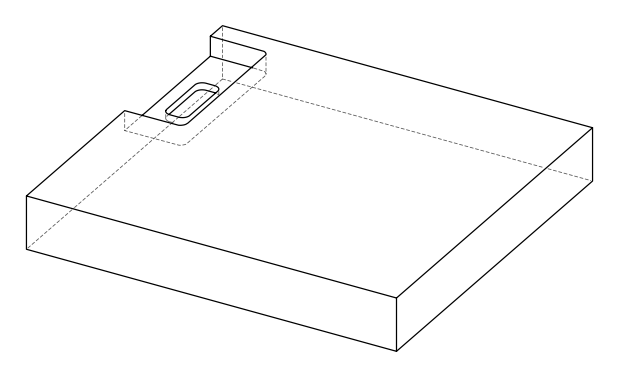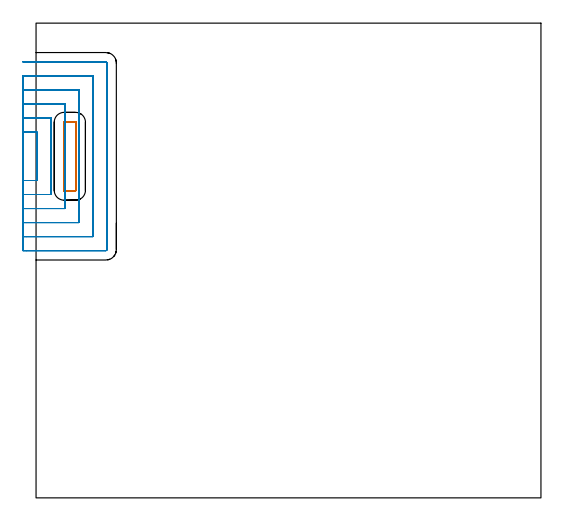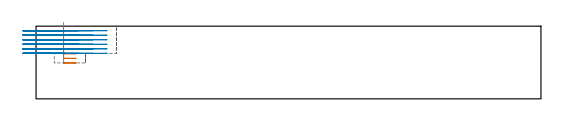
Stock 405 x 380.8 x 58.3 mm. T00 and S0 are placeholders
(PLAN: 2 operations, 0 tool changes, 27.4 min)
(1 MILL_RECTANGULAR_POCKET | POCKET_RECTANGULAR_STRAIGHT | UGT0201_133 | Follow Part, ap 3.75, ae 75% | 2.95 min | 50362 mm3)
(2 MILL_SLOT | SLOT_PARTIAL_RECTANGULAR | UGT0201_133 | Follow Part, ap 3.75, ae 75% | 24.47 min | 195749 mm3)
(TOOL UGT0201_133 | Carbide End Mill 15.0 | D15 FL30 Z4)
(OP 1 MILL_RECTANGULAR_POCKET)
G17 G21 G94 G90
T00 M6
G54
G17 G0 G90 X22.1 Y298.958 S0 M3
G43 Z68.3 H0
Z61.3
G94 G1 Y274. Z54.612 F250.
Y246.7 F500.
G3 X22.5 Y246.3 R0.4
G1 X31.7
G3 X32.1 Y246.7 R0.4
G1 Y301.3
G3 X31.7 Y301.7 R0.4
G1 X22.5
G3 X22.1 Y301.3 R0.4
G1 Y274.
Y273.
G0 Y298.958 Z57.612
G1 Y274. Z50.925 F250.
Y246.7 F500.
G3 X22.5 Y246.3 R0.4
G1 X31.7
G3 X32.1 Y246.7 R0.4
G1 Y301.3
G3 X31.7 Y301.7 R0.4
G1 X22.5
G3 X22.1 Y301.3 R0.4
G1 Y274.
Y273.
G0 Y298.958 Z53.925
G1 Y274. Z47.237 F250.
Y246.7 F500.
G3 X22.5 Y246.3 R0.4
G1 X31.7
G3 X32.1 Y246.7 R0.4
G1 Y301.3
G3 X31.7 Y301.7 R0.4
G1 X22.5
G3 X22.1 Y301.3 R0.4
G1 Y274.
Y273.
G0 Y298.958 Z50.237
G1 Y274. Z43.55 F250.
Y246.7 F500.
G3 X22.5 Y246.3 R0.4
G1 X31.7
G3 X32.1 Y246.7 R0.4
G1 Y301.3
G3 X31.7 Y301.7 R0.4
G1 X22.5
G3 X22.1 Y301.3 R0.4
G1 Y274.
Y273.
G0 Y298.958 Z46.55
G1 Y274. Z39.862 F250.
Y246.7 F500.
G3 X22.5 Y246.3 R0.4
G1 X31.7
G3 X32.1 Y246.7 R0.4
G1 Y301.3
G3 X31.7 Y301.7 R0.4
G1 X22.5
G3 X22.1 Y301.3 R0.4
G1 Y274.
Y273.
G0 Y298.958 Z42.862
G1 Y274. Z36.175 F250.
Y246.7 F500.
G3 X22.5 Y246.3 R0.4
G1 X31.7
G3 X32.1 Y246.7 R0.4
G1 Y301.3
G3 X31.7 Y301.7 R0.4
G1 X22.5
G3 X22.1 Y301.3 R0.4
G1 Y274.
Y273.
G0 Y298.958 Z39.175
G1 Y274. Z32.487 F250.
Y246.7 F500.
G3 X22.5 Y246.3 R0.4
G1 X31.7
G3 X32.1 Y246.7 R0.4
G1 Y301.3
G3 X31.7 Y301.7 R0.4
G1 X22.5
G3 X22.1 Y301.3 R0.4
G1 Y274.
Y273.
G0 Y298.958 Z35.487
G1 Y274. Z28.8 F250.
Y246.7 F500.
G3 X22.5 Y246.3 R0.4
G1 X31.7
G3 X32.1 Y246.7 R0.4
G1 Y301.3
G3 X31.7 Y301.7 R0.4
G1 X22.5
G3 X22.1 Y301.3 R0.4
G1 Y274.
Y273.
G0 Z68.3
M5
M2
(OP 2 MILL_SLOT)
G17 G21 G94 G90
T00 M6
G54
G17 G0 G90 X-10.5 Y254.55 S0 M3
G43 Z68.3 H0
Z54.667
G94 G1 X-7.5 F250.
X0.65 F500.
Y293.45
X-7.5
X-10.5 F250.
Y243.3
X-7.5
X11.9 F500.
Y304.7
X-7.5
X-10.5 F250.
Y232.05
X-7.5
X23.15 F500.
Y246.297
Y249.297 F250.
Y298.703 F500.
Y301.703 F250.
Y315.95 F500.
X-7.5
X-10.5 F250.
Y220.8
X-7.5
X34.4 F500.
Y327.2
X-7.5
X-10.5 F250.
Y209.55
X-7.5
X45.65 F500.
Y338.45
X-7.5
X-10.5 F250.
Y198.3
X-7.5
X56. F500.
G3 X56.9 Y199.2 R0.9
G1 Y348.8
G3 X56. Y349.7 R0.9
G1 X-7.5
X-10.5 F250.
G0 Y254.55 Z51.033
G1 X-7.5
X0.65 F500.
Y293.45
X-7.5
X-10.5 F250.
Y243.3
X-7.5
X11.9 F500.
Y304.7
X-7.5
X-10.5 F250.
Y232.05
X-7.5
X23.15 F500.
Y246.297
Y249.297 F250.
Y298.703 F500.
Y301.703 F250.
Y315.95 F500.
X-7.5
X-10.5 F250.
Y220.8
X-7.5
X34.4 F500.
Y327.2
X-7.5
X-10.5 F250.
Y209.55
X-7.5
X45.65 F500.
Y338.45
X-7.5
X-10.5 F250.
Y198.3
X-7.5
X56. F500.
G3 X56.9 Y199.2 R0.9
G1 Y348.8
G3 X56. Y349.7 R0.9
G1 X-7.5
X-10.5 F250.
G0 Y254.55 Z47.4
G1 X-7.5
X0.65 F500.
Y293.45
X-7.5
X-10.5 F250.
Y243.3
X-7.5
X11.9 F500.
Y304.7
X-7.5
X-10.5 F250.
Y232.05
X-7.5
X23.15 F500.
Y246.297
Y249.297 F250.
Y298.703 F500.
Y301.703 F250.
Y315.95 F500.
X-7.5
X-10.5 F250.
Y220.8
X-7.5
X34.4 F500.
Y327.2
X-7.5
X-10.5 F250.
Y209.55
X-7.5
X45.65 F500.
Y338.45
X-7.5
X-10.5 F250.
Y198.3
X-7.5
X56. F500.
G3 X56.9 Y199.2 R0.9
G1 Y348.8
G3 X56. Y349.7 R0.9
G1 X-7.5
X-10.5 F250.
G0 Y254.55 Z43.767
G1 X-7.5
X0.65 F500.
Y293.45
X-7.5
X-10.5 F250.
Y243.3
X-7.5
X11.9 F500.
Y304.7
X-7.5
X-10.5 F250.
Y232.05
X-7.5
X23.15 F500.
Y246.297
Y249.297 F250.
Y298.703 F500.
Y301.703 F250.
Y315.95 F500.
X-7.5
X-10.5 F250.
Y220.8
X-7.5
X34.4 F500.
Y327.2
X-7.5
X-10.5 F250.
Y209.55
X-7.5
X45.65 F500.
Y338.45
X-7.5
X-10.5 F250.
Y198.3
X-7.5
X56. F500.
G3 X56.9 Y199.2 R0.9
G1 Y348.8
G3 X56. Y349.7 R0.9
G1 X-7.5
X-10.5 F250.
G0 Y254.55 Z40.133
G1 X-7.5
X0.65 F500.
Y293.45
X-7.5
X-10.5 F250.
Y243.3
X-7.5
X11.9 F500.
Y304.7
X-7.5
X-10.5 F250.
Y232.05
X-7.5
X23.15 F500.
Y246.297
Y249.297 F250.
Y298.703 F500.
Y301.703 F250.
Y315.95 F500.
X-7.5
X-10.5 F250.
Y220.8
X-7.5
X34.4 F500.
Y327.2
X-7.5
X-10.5 F250.
Y209.55
X-7.5
X45.65 F500.
Y338.45
X-7.5
X-10.5 F250.
Y198.3
X-7.5
X56. F500.
G3 X56.9 Y199.2 R0.9
G1 Y348.8
G3 X56. Y349.7 R0.9
G1 X-7.5
X-10.5 F250.
G0 Y254.55 Z36.5
G1 X-7.5
X0.65 F500.
Y293.45
X-7.5
X-10.5 F250.
Y243.3
X-7.5
X11.9 F500.
Y304.7
X-7.5
X-10.5 F250.
Y232.05
X-7.5
X23.15 F500.
Y246.297
Y249.297 F250.
Y298.703 F500.
Y301.703 F250.
Y315.95 F500.
X-7.5
X-10.5 F250.
Y220.8
X-7.5
X34.4 F500.
Y327.2
X-7.5
X-10.5 F250.
Y209.55
X-7.5
X45.65 F500.
Y338.45
X-7.5
X-10.5 F250.
Y198.3
X-7.5
X56. F500.
G3 X56.9 Y199.2 R0.9
G1 Y348.8
G3 X56. Y349.7 R0.9
G1 X-7.5
X-10.5 F250.
G0 Z68.3
M5
M2
